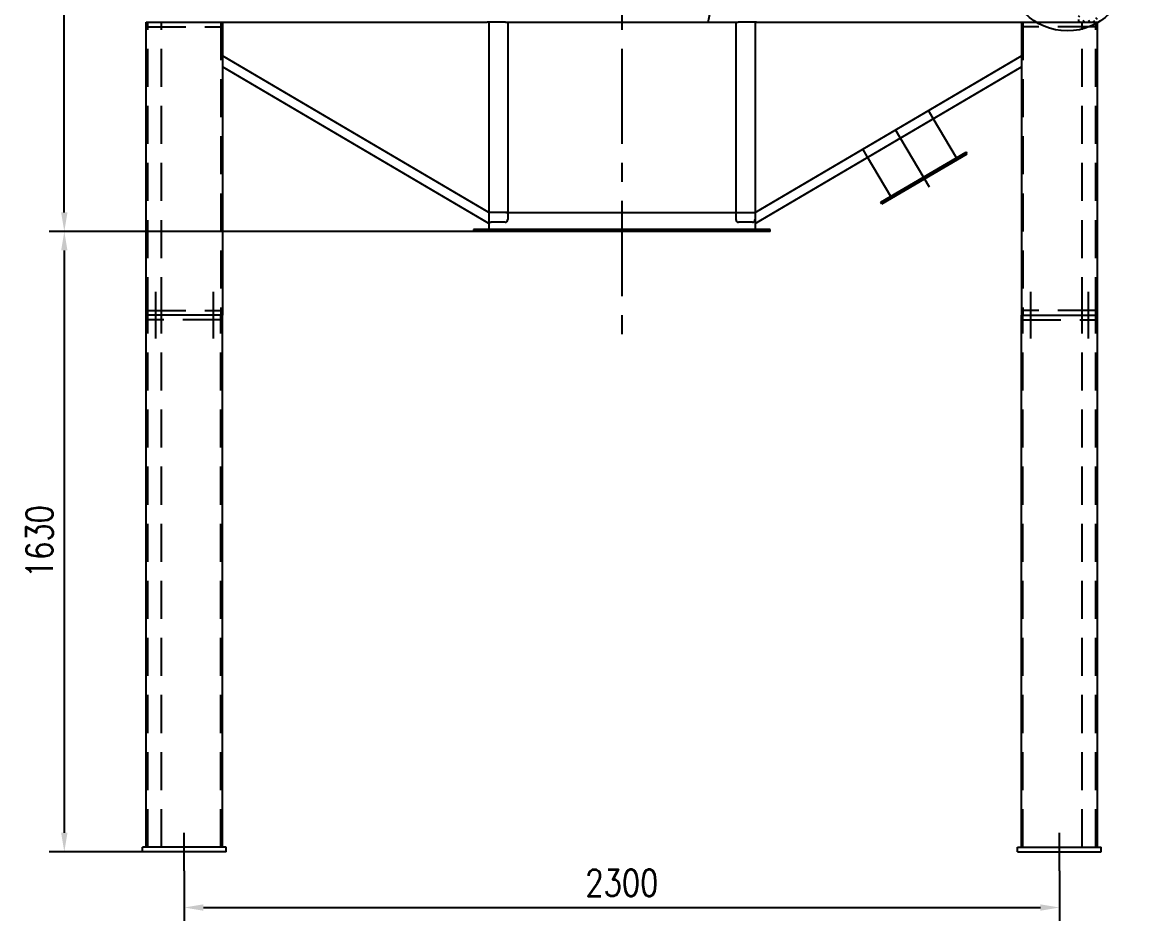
# Model space of a CAD drawing. Header units: inches. Extents: x -500 to 11380, y -200 to 8200.
# Drawn here: x 4251 to 7155, y 2615 to 4958 of the extents above; entities that cross this region are included whole.
import ezdxf

# ---------------------------------------------------------------- set-up
doc = ezdxf.new("R2010")
doc.units = ezdxf.units.IN
doc.header["$LTSCALE"] = 200
doc.linetypes.add('CENTER', pattern=[2, 1.25, -0.25, 0.25, -0.25])
doc.linetypes.add('DASHED', pattern=[0.75, 0.5, -0.25])
for name, color, linetype in [('1轮廓实线层', 7, 'Continuous'), ('2细线层', 4, 'Continuous'), ('3中心线层', 1, 'CENTER'), ('4虚线层', 6, 'DASHED'), ('5剖面线层', 2, 'Continuous'), ('7标注层', 4, 'Continuous'), ('8符号标注层', 31, 'Continuous')]:
    doc.layers.add(name, color=color, linetype=linetype)
doc.styles.add('TH_GBDIM', font='romans.shx', dxfattribs={"width": 0.8, "bigfont": 'gbcbig.shx'})
doc.dimstyles.new('TH_GBDIM', dxfattribs={"dimscale": 20, "dimtxt": 3.5, "dimasz": 2.5, "dimexe": 2, "dimexo": 0, "dimgap": 1.5, "dimtad": 1, "dimdec": 1, "dimdsep": 46, "dimtxsty": 'TH_GBDIM', "dimcen": 2.5, "dimclrd": 130, "dimclre": 130, "dimclrt": 3, "dimadec": 0, "dimazin": 2, "dimtfac": 0.714286, "dimtdec": 1, "dimtmove": 0, "dimatfit": 3, "dimfxl": 0, "dimtzin": 0, "dimlwd": -1, "dimlwe": -1, "dimarcsym": 0})

# ---------------------------------------------------------------- blocks, each defined once
blk = doc.blocks.new('*D37')
at = {"layer": '7标注层', "color": 130, "transparency": 16777216}
for p, q in [((5437.2, 4408.3), (4321.8, 4408.3)), ((4361.8, 4358.3), (4361.8, 2828.3)), ((4567.2, 2778.3), (4321.8, 2778.3))]:
    blk.add_line(p, q, dxfattribs=at)
for points in [[(4353.4, 4358.3), (4370.1, 4358.3), (4361.8, 4408.3)], [(4353.4, 2828.3), (4370.1, 2828.3), (4361.8, 2778.3)]]:
    blk.add_solid(points, dxfattribs=at)
at = {"layer": 'Defpoints', "color": 0, "transparency": 16777216}
for p in [(5437.2, 4408.3), (4361.8, 2778.3), (4567.2, 2778.3)]:
    blk.add_point(p, dxfattribs=at)
at = {"layer": '7标注层', "color": 3, "transparency": 16777216, "insert": (4296.8, 3593.3), "char_height": 70, "attachment_point": 5, "rotation": 90, "style": 'TH_GBDIM'}
blk.add_mtext('1630', dxfattribs=at)
blk = doc.blocks.new('*D38')
at = {"layer": '7标注层', "color": 130, "transparency": 16777216}
for p, q in [((5437.2, 7188.3), (4321.8, 7188.3)), ((4361.8, 4458.3), (4361.8, 7138.3)), ((5437.2, 4408.3), (4321.8, 4408.3))]:
    blk.add_line(p, q, dxfattribs=at)
for points in [[(4353.4, 7138.3), (4370.1, 7138.3), (4361.8, 7188.3)], [(4353.4, 4458.3), (4370.1, 4458.3), (4361.8, 4408.3)]]:
    blk.add_solid(points, dxfattribs=at)
at = {"layer": 'Defpoints', "color": 0, "transparency": 16777216}
for p in [(4361.8, 7188.3), (5437.2, 7188.3), (5437.2, 4408.3)]:
    blk.add_point(p, dxfattribs=at)
at = {"layer": '7标注层', "color": 3, "transparency": 16777216, "insert": (4296.8, 5798.3), "char_height": 70, "attachment_point": 5, "rotation": 90, "style": 'TH_GBDIM'}
blk.add_mtext('2780', dxfattribs=at)
blk = doc.blocks.new('*D41')
at = {"layer": '7标注层', "color": 130, "transparency": 16777216}
for p, q in [((4677.2, 2728.3), (4677.2, 2591.8)), ((6977.2, 2728.3), (6977.2, 2591.8)), ((4727.2, 2631.8), (6927.2, 2631.8))]:
    blk.add_line(p, q, dxfattribs=at)
for points in [[(4727.2, 2640.1), (4727.2, 2623.4), (4677.2, 2631.8)], [(6927.2, 2640.1), (6927.2, 2623.4), (6977.2, 2631.8)]]:
    blk.add_solid(points, dxfattribs=at)
at = {"layer": 'Defpoints', "color": 0, "transparency": 16777216}
for p in [(4677.2, 2728.3), (6977.2, 2728.3), (6977.2, 2631.8)]:
    blk.add_point(p, dxfattribs=at)
at = {"layer": '7标注层', "color": 3, "transparency": 16777216, "insert": (5827.2, 2696.8), "char_height": 70, "attachment_point": 5, "style": 'TH_GBDIM'}
blk.add_mtext('2300', dxfattribs=at)

msp = doc.modelspace()

# ---------------------------------------------------------------- hatches: boundary and pattern name
at = {"layer": '5剖面线层'}
h = msp.add_hatch(dxfattribs=at)
h.set_pattern_fill('ANSI31', color=256, scale=3, angle=90)
h.paths.add_polyline_path([(7070.78, 5058.32), (7033.58, 5058.32, 0.4142136), (7027.18, 5051.92), (7027.18, 4964.72, 0.4142136), (7033.58, 4958.32), (7037.18, 4958.32), (7070.78, 4958.32, 0.4142136), (7077.18, 4964.72), (7077.18, 5051.92, 0.1409412), (7076.2, 5055.32), (7076.18, 5055.32), (7076.18, 5055.35, 0.2564701)])
h.paths.add_polyline_path([(7070.78, 5054.32, -0.4142136), (7073.18, 5051.92), (7073.18, 4964.72, -0.4142136), (7070.78, 4962.32), (7033.58, 4962.32, -0.4142136), (7031.18, 4964.72), (7031.18, 5051.92, -0.4142136), (7033.58, 5054.32)], flags=16)

# ---------------------------------------------------------------- linework, layer by layer
for p, q in [((5522.18, 4458.32), (6132.18, 4458.32)), ((5437.18, 4413.32), (5437.18, 4408.32))]:
    msp.add_line(p, q)
at = {"layer": '1轮廓实线层', "color": 0}
for p, q in [((4577.18, 4958.32), (4752.18, 4958.32)), ((4577.18, 4188.32), (4577.18, 4958.32)), ((4752.18, 4958.32), (4757.18, 4958.32)), ((4757.18, 4958.32), (5473.22, 4958.32)), ((4777.18, 4958.32), (4777.18, 4188.32)), ((5478.58, 4958.32), (5473.22, 4958.32)), ((5477.18, 4958.32), (5477.18, 4413.32)), ((5515.78, 4958.32), (5478.58, 4958.32)), ((5521.13, 4958.32), (5515.78, 4958.32)), ((5521.13, 4958.32), (6133.22, 4958.32)), ((5527.18, 4958.32), (5527.18, 4439.68)), ((6127.18, 4958.32), (6127.18, 4439.68)), ((6138.58, 4958.32), (6133.22, 4958.32)), ((6175.78, 4958.32), (6138.58, 4958.32)), ((6181.13, 4958.32), (6175.78, 4958.32)), ((6177.18, 4958.32), (6177.18, 4413.32)), ((6181.13, 4958.32), (7037.18, 4958.32)), ((6877.18, 4958.32), (6877.18, 4188.32)), ((7033.58, 4958.32), (7077.18, 4958.32)), ((7077.18, 4188.32), (7077.18, 4958.32)), ((5477.18, 4458.32), (4777.18, 4870.08)), ((6177.18, 4458.32), (6877.18, 4870.08)), ((5477.18, 4429.31), (4777.18, 4841.08)), ((6177.18, 4429.31), (6877.18, 4841.08)), ((6706.36, 4601.37), (6645.52, 4704.81)), ((6533.97, 4499.97), (6473.13, 4603.4)), ((6508.12, 4484.76), (6732.22, 4616.58)), ((6510.65, 4480.45), (6734.75, 4612.27)), ((6734.75, 4612.27), (6732.22, 4616.58)), ((6510.65, 4480.45), (6508.12, 4484.76)), ((5520.78, 4432.25), (5483.58, 4432.25)), ((6170.78, 4432.25), (6133.58, 4432.25)), ((6217.18, 4413.32), (5437.18, 4413.32)), ((6217.18, 4408.32), (5437.18, 4408.32)), ((6217.18, 4408.32), (6217.18, 4413.32)), ((4577.18, 2790.32), (4577.18, 4188.32)), ((4777.18, 4188.32), (4577.18, 4188.32)), ((4777.18, 2790.32), (4777.18, 4188.32)), ((6877.18, 2790.32), (6877.18, 4188.32)), ((6877.18, 4188.32), (7077.18, 4188.32)), ((7077.18, 2790.32), (7077.18, 4188.32)), ((4787.18, 2790.32), (4567.18, 2790.32)), ((4567.18, 2778.32), (4567.18, 2790.32)), ((4787.18, 2778.32), (4787.18, 2790.32)), ((6867.18, 2790.32), (7087.18, 2790.32)), ((6867.18, 2778.32), (6867.18, 2790.32)), ((7087.18, 2778.32), (7087.18, 2790.32)), ((4787.18, 2778.32), (4567.18, 2778.32)), ((6867.18, 2778.32), (7087.18, 2778.32))]:
    msp.add_line(p, q, dxfattribs=at)
msp.add_arc((7033.58, 4964.72), 6.4, 180, 270, dxfattribs=at)
for centre, start_param, end_param in [((5483.58, 4439.68), 4.712389, 6.2831853), ((5520.78, 4439.68), 0, 1.5707963), ((6133.58, 4439.68), 4.712389, 6.2831853), ((6170.78, 4439.68), 0, 1.5707963)]:
    msp.add_ellipse(centre, major_axis=(0, -7.43), ratio=0.8619342, start_param=start_param, end_param=end_param, dxfattribs=at)
at = {"layer": '2细线层'}
msp.add_open_spline([(6053.88, 4958.32), (6061.25, 4991.65), (6068.61, 5024.98), (6075.98, 5058.32), (6093.97, 5139.75), (6121.52, 5264.43), (6352.61, 5349.04), (6606.11, 5291.29), (6871.83, 5322), (7069.59, 5280.99), (7114.79, 5211.25), (7125.18, 5195.24)], degree=3, knots=[-93.7314274, -93.7314274, -93.7314274, -93.7314274, 0, 0, 0, 228.9788635, 350.5948049, 688.2966393, 984.7764368, 1173.8422864, 1230.2228363, 1230.2228363, 1230.2228363, 1230.2228363], dxfattribs=at)
at = {"layer": '3中心线层'}
for p, q in [((5827.18, 7288.32), (5827.18, 4108.32)), ((6635.38, 4524.81), (6546.65, 4675.65)), ((4601.18, 4249.69), (4601.18, 4126.94)), ((4753.18, 4249.69), (4753.18, 4126.94)), ((6901.18, 4249.69), (6901.18, 4126.94)), ((7053.18, 4249.69), (7053.18, 4126.94)), ((4677.18, 2728.32), (4677.18, 2828.32)), ((6977.18, 2728.32), (6977.18, 2828.32))]:
    msp.add_line(p, q, dxfattribs=at)
at = {"layer": '4虚线层'}
for p, q in [((4581.18, 4188.32), (4581.18, 4958.32)), ((4581.18, 4946.32), (4773.18, 4946.32)), ((4617.18, 4188.32), (4617.18, 4958.32)), ((4773.18, 4958.32), (4773.18, 4188.32)), ((6881.18, 4958.32), (6881.18, 4188.32)), ((7073.18, 4946.32), (6881.18, 4946.32)), ((7037.18, 4188.32), (7037.18, 4958.32)), ((7073.18, 4188.32), (7073.18, 4958.32)), ((6645.52, 4704.81), (6632.84, 4726.35)), ((6473.13, 4603.4), (6460.46, 4624.95)), ((5527.18, 4458.32), (5477.18, 4458.32)), ((6127.18, 4458.32), (6177.18, 4458.32)), ((4581.18, 4200.32), (4773.18, 4200.32)), ((4581.18, 2790.32), (4581.18, 4188.32)), ((4617.18, 2790.32), (4617.18, 4188.32)), ((4773.18, 2790.32), (4773.18, 4188.32)), ((7073.18, 4200.32), (6881.18, 4200.32)), ((6881.18, 2790.32), (6881.18, 4188.32)), ((7037.18, 2790.32), (7037.18, 4188.32)), ((7073.18, 2790.32), (7073.18, 4188.32)), ((4773.18, 4176.32), (4581.18, 4176.32)), ((6881.18, 4176.32), (7073.18, 4176.32))]:
    msp.add_line(p, q, dxfattribs=at)
at = {"layer": '8符号标注层'}
msp.add_circle((6998.08, 5091.53), 156.52, dxfattribs=at)

# ---------------------------------------------------------------- dimensions: what is measured, and where the dimension line sits
at = {"layer": '7标注层'}
for base, p2, picture, middle in [((4361.76, 7188.32), (5437.18, 7188.32), '*D38', (4296.76, 5798.32)), ((4361.76, 2778.32), (4567.18, 2778.32), '*D37', (4296.76, 3593.32))]:
    dim = msp.add_linear_dim(base=base, p1=(5437.18, 4408.32), p2=p2, angle=90, dimstyle='TH_GBDIM', dxfattribs=at)
    dim.commit()
    dim.dimension.update_dxf_attribs({"geometry": picture, "text_midpoint": middle})
dim = msp.add_linear_dim(base=(6977.18, 2631.77), p1=(4677.18, 2728.32), p2=(6977.18, 2728.32), dimstyle='TH_GBDIM', dxfattribs=at)
dim.commit()
dim.dimension.update_dxf_attribs({"geometry": '*D41', "text_midpoint": (5827.18, 2696.77)})

doc.saveas('drawing.dxf')
